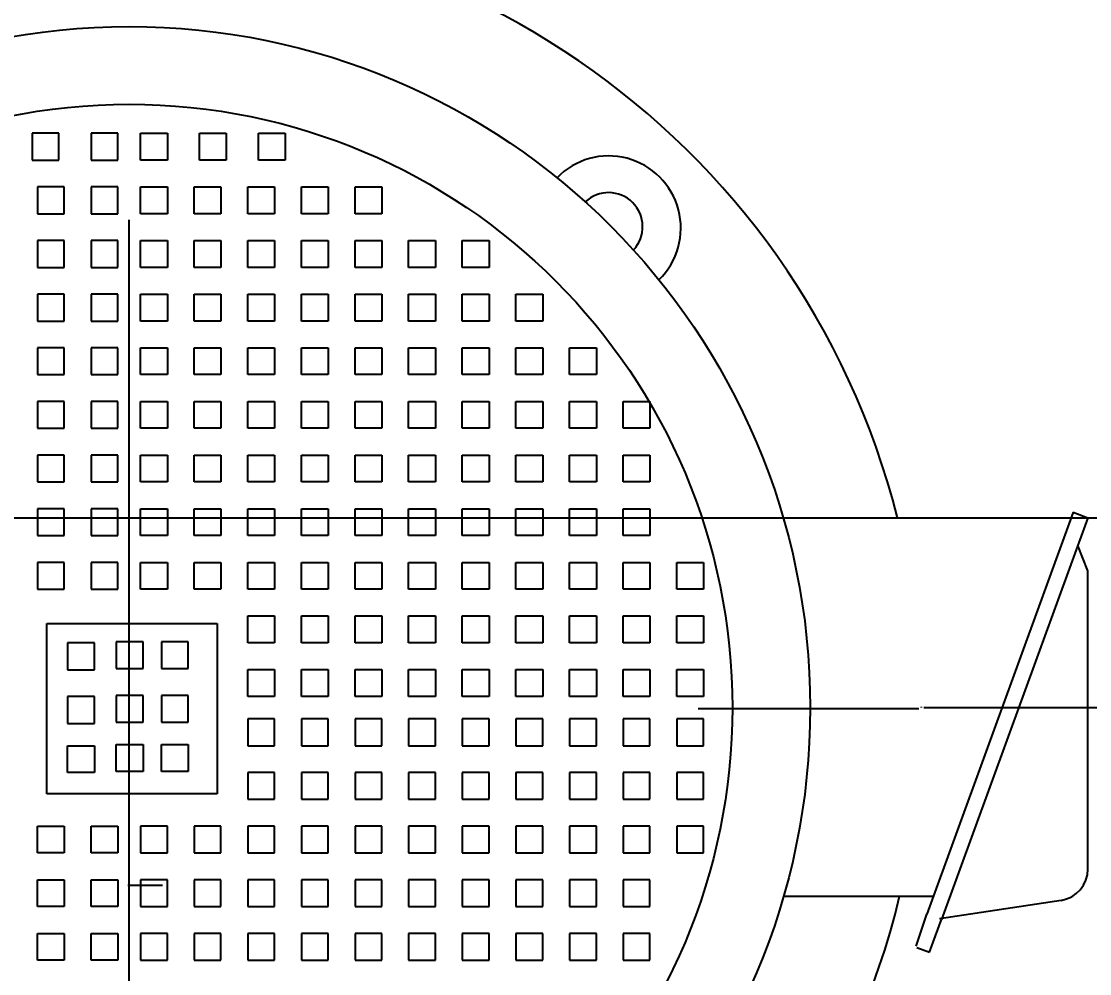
# Model space of a CAD drawing. Header units: millimetres. Extents: x 0 to 29400, y 0 to 20790.
# Drawn here: x 12153.1 to 12322.4, y 11435.2 to 11586.2 of the extents above; entities that cross this region are included whole.
import ezdxf

# ---------------------------------------------------------------- set-up
doc = ezdxf.new("R2010")
doc.units = ezdxf.units.MM
doc.header["$LTSCALE"] = 700
doc.linetypes.add('G', pattern=[2, 1.25, -0.25, 0.25, -0.25])
for name, color, linetype in [('01', 7, 'Continuous'), ('05', 142, 'G'), ('08', 1, 'Continuous')]:
    doc.layers.add(name, color=color, linetype=linetype)
doc.styles.get("Standard").update_dxf_attribs({"font": 'FZYTK.TTF', "width": 0.707})
doc.dimstyles.new('INTE', dxfattribs={"dimscale": 70, "dimtxt": 3.5, "dimasz": 3, "dimexe": 3, "dimexo": 0, "dimgap": 1, "dimtad": 1, "dimdec": 0, "dimdsep": 46, "dimtxsty": 'Standard', "dimcen": 0, "dimclrd": 1, "dimclre": 1, "dimclrt": 3, "dimaunit": 1, "dimadec": 0, "dimazin": 0, "dimtfac": 1, "dimtdec": 0, "dimtmove": 0, "dimatfit": 0, "dimfxl": 1, "dimarcsym": 0})

# ---------------------------------------------------------------- blocks, each defined once
blk = doc.blocks.new('*D853')
at = {"layer": '08', "color": 1, "lineweight": -2}
blk.add_line((15472.63, 12181.97), (6347.03, 8963.77), dxfattribs=at)
at = {"layer": '08', "color": 1}
blk.add_solid([(6335.39, 8996.77), (6358.67, 8930.76), (6148.98, 8893.92)], dxfattribs=at)
at = {"layer": 'DEFPOINTS', "color": 0}
for p in [(15472.63, 12181.97), (6148.98, 8893.92)]:
    blk.add_point(p, dxfattribs=at)
at = {"layer": '08', "color": 3, "insert": (7247.32, 9485.38), "char_height": 245, "attachment_point": 5, "rotation": 19.4255}
blk.add_mtext('R9886', dxfattribs=at)

msp = doc.modelspace()

# ---------------------------------------------------------------- linework, layer by layer
at = {"layer": '01'}
for p, q in [((12154.79, 11568.43), (12154.79, 11564.18)), ((12159.04, 11568.43), (12154.79, 11568.43)), ((12159.04, 11564.18), (12159.04, 11568.43)), ((12168.39, 11568.43), (12164.14, 11568.43)), ((12164.14, 11568.43), (12164.14, 11564.18)), ((12168.39, 11564.18), (12168.39, 11568.43)), ((12171.98, 11564.18), (12171.98, 11568.43)), ((12171.98, 11568.43), (12176.23, 11568.43)), ((12176.23, 11568.43), (12176.23, 11564.18)), ((12181.33, 11564.18), (12181.33, 11568.43)), ((12181.33, 11568.43), (12185.58, 11568.43)), ((12185.58, 11568.43), (12185.58, 11564.18)), ((12190.68, 11564.18), (12190.68, 11568.43)), ((12190.68, 11568.43), (12194.93, 11568.43)), ((12194.93, 11568.43), (12194.93, 11564.18)), ((12154.79, 11564.18), (12159.04, 11564.18)), ((12164.14, 11564.18), (12168.39, 11564.18)), ((12176.23, 11564.18), (12171.98, 11564.18)), ((12185.58, 11564.18), (12181.33, 11564.18)), ((12194.93, 11564.18), (12190.68, 11564.18)), ((12159.89, 11559.93), (12155.64, 11559.93)), ((12159.89, 11559.93), (12155.64, 11559.93)), ((12155.64, 11559.93), (12155.64, 11555.68)), ((12155.64, 11559.93), (12155.64, 11555.68)), ((12155.64, 11559.93), (12155.64, 11555.68)), ((12159.89, 11559.93), (12155.64, 11559.93)), ((12159.89, 11555.68), (12159.89, 11559.93)), ((12159.89, 11555.68), (12159.89, 11559.93)), ((12159.89, 11555.68), (12159.89, 11559.93)), ((12164.14, 11559.93), (12164.14, 11555.68)), ((12168.39, 11559.93), (12164.14, 11559.93)), ((12168.39, 11555.68), (12168.39, 11559.93)), ((12171.98, 11555.68), (12171.98, 11559.93)), ((12171.98, 11559.93), (12176.23, 11559.93)), ((12176.23, 11559.93), (12176.23, 11555.68)), ((12180.48, 11555.68), (12180.48, 11559.93)), ((12180.48, 11555.68), (12180.48, 11559.93)), ((12180.48, 11555.68), (12180.48, 11559.93)), ((12180.48, 11559.93), (12184.73, 11559.93)), ((12180.48, 11559.93), (12184.73, 11559.93)), ((12180.48, 11559.93), (12184.73, 11559.93)), ((12184.73, 11559.93), (12184.73, 11555.68)), ((12184.73, 11559.93), (12184.73, 11555.68)), ((12184.73, 11559.93), (12184.73, 11555.68)), ((12188.98, 11555.68), (12188.98, 11559.93)), ((12188.98, 11555.68), (12188.98, 11559.93)), ((12188.98, 11559.93), (12193.23, 11559.93)), ((12188.98, 11559.93), (12193.23, 11559.93)), ((12193.23, 11559.93), (12193.23, 11555.68)), ((12193.23, 11559.93), (12193.23, 11555.68)), ((12197.48, 11559.93), (12201.73, 11559.93)), ((12197.48, 11555.68), (12197.48, 11559.93)), ((12201.73, 11559.93), (12201.73, 11555.68)), ((12205.98, 11555.68), (12205.98, 11559.93)), ((12205.98, 11559.93), (12210.23, 11559.93)), ((12210.23, 11559.93), (12210.23, 11555.68)), ((12155.64, 11555.68), (12159.89, 11555.68)), ((12155.64, 11555.68), (12159.89, 11555.68)), ((12155.64, 11555.68), (12159.89, 11555.68)), ((12164.14, 11555.68), (12168.39, 11555.68)), ((12176.23, 11555.68), (12171.98, 11555.68)), ((12184.73, 11555.68), (12180.48, 11555.68)), ((12184.73, 11555.68), (12180.48, 11555.68)), ((12184.73, 11555.68), (12180.48, 11555.68)), ((12193.23, 11555.68), (12188.98, 11555.68)), ((12193.23, 11555.68), (12188.98, 11555.68)), ((12201.73, 11555.68), (12197.48, 11555.68)), ((12210.23, 11555.68), (12205.98, 11555.68)), ((12155.64, 11551.43), (12155.64, 11547.18)), ((12155.64, 11551.43), (12155.64, 11547.18)), ((12155.64, 11551.43), (12155.64, 11547.18)), ((12159.89, 11551.43), (12155.64, 11551.43)), ((12159.89, 11551.43), (12155.64, 11551.43)), ((12159.89, 11551.43), (12155.64, 11551.43)), ((12159.89, 11547.18), (12159.89, 11551.43)), ((12159.89, 11547.18), (12159.89, 11551.43)), ((12159.89, 11547.18), (12159.89, 11551.43)), ((12168.39, 11551.43), (12164.14, 11551.43)), ((12164.14, 11551.43), (12164.14, 11547.18)), ((12168.39, 11547.18), (12168.39, 11551.43)), ((12171.98, 11551.43), (12176.23, 11551.43)), ((12171.98, 11547.18), (12171.98, 11551.43)), ((12176.23, 11551.43), (12176.23, 11547.18)), ((12180.48, 11547.18), (12180.48, 11551.43)), ((12180.48, 11547.18), (12180.48, 11551.43)), ((12180.48, 11547.18), (12180.48, 11551.43)), ((12180.48, 11551.43), (12184.73, 11551.43)), ((12180.48, 11551.43), (12184.73, 11551.43)), ((12180.48, 11551.43), (12184.73, 11551.43)), ((12184.73, 11551.43), (12184.73, 11547.18)), ((12184.73, 11551.43), (12184.73, 11547.18)), ((12184.73, 11551.43), (12184.73, 11547.18)), ((12188.98, 11547.18), (12188.98, 11551.43)), ((12188.98, 11547.18), (12188.98, 11551.43)), ((12188.98, 11551.43), (12193.23, 11551.43)), ((12188.98, 11551.43), (12193.23, 11551.43)), ((12193.23, 11551.43), (12193.23, 11547.18)), ((12193.23, 11551.43), (12193.23, 11547.18)), ((12197.48, 11551.43), (12201.73, 11551.43)), ((12197.48, 11547.18), (12197.48, 11551.43)), ((12201.73, 11551.43), (12201.73, 11547.18)), ((12205.98, 11551.43), (12210.23, 11551.43)), ((12205.98, 11547.18), (12205.98, 11551.43)), ((12210.23, 11551.43), (12210.23, 11547.18)), ((12214.48, 11547.18), (12214.48, 11551.43)), ((12214.48, 11551.43), (12218.73, 11551.43)), ((12218.73, 11551.43), (12218.73, 11547.18)), ((12222.98, 11551.43), (12227.23, 11551.43)), ((12222.98, 11547.18), (12222.98, 11551.43)), ((12227.23, 11551.43), (12227.23, 11547.18)), ((12155.64, 11547.18), (12159.89, 11547.18)), ((12155.64, 11547.18), (12159.89, 11547.18)), ((12155.64, 11547.18), (12159.89, 11547.18)), ((12164.14, 11547.18), (12168.39, 11547.18)), ((12176.23, 11547.18), (12171.98, 11547.18)), ((12184.73, 11547.18), (12180.48, 11547.18)), ((12184.73, 11547.18), (12180.48, 11547.18)), ((12184.73, 11547.18), (12180.48, 11547.18)), ((12193.23, 11547.18), (12188.98, 11547.18)), ((12193.23, 11547.18), (12188.98, 11547.18)), ((12201.73, 11547.18), (12197.48, 11547.18)), ((12210.23, 11547.18), (12205.98, 11547.18)), ((12218.73, 11547.18), (12214.48, 11547.18)), ((12227.23, 11547.18), (12222.98, 11547.18)), ((12155.64, 11542.93), (12155.64, 11538.68)), ((12155.64, 11542.93), (12155.64, 11538.68)), ((12155.64, 11542.93), (12155.64, 11538.68)), ((12159.89, 11542.93), (12155.64, 11542.93)), ((12159.89, 11542.93), (12155.64, 11542.93)), ((12159.89, 11542.93), (12155.64, 11542.93)), ((12159.89, 11538.68), (12159.89, 11542.93)), ((12159.89, 11538.68), (12159.89, 11542.93)), ((12159.89, 11538.68), (12159.89, 11542.93)), ((12164.14, 11542.93), (12164.14, 11538.68)), ((12168.39, 11542.93), (12164.14, 11542.93)), ((12168.39, 11538.68), (12168.39, 11542.93)), ((12171.98, 11542.93), (12176.23, 11542.93)), ((12171.98, 11538.68), (12171.98, 11542.93)), ((12176.23, 11542.93), (12176.23, 11538.68)), ((12180.48, 11542.93), (12184.73, 11542.93)), ((12180.48, 11542.93), (12184.73, 11542.93)), ((12180.48, 11542.93), (12184.73, 11542.93)), ((12180.48, 11538.68), (12180.48, 11542.93)), ((12180.48, 11538.68), (12180.48, 11542.93)), ((12180.48, 11538.68), (12180.48, 11542.93)), ((12184.73, 11542.93), (12184.73, 11538.68)), ((12184.73, 11542.93), (12184.73, 11538.68)), ((12184.73, 11542.93), (12184.73, 11538.68)), ((12188.98, 11542.93), (12193.23, 11542.93)), ((12188.98, 11542.93), (12193.23, 11542.93)), ((12188.98, 11538.68), (12188.98, 11542.93)), ((12188.98, 11538.68), (12188.98, 11542.93)), ((12193.23, 11542.93), (12193.23, 11538.68)), ((12193.23, 11542.93), (12193.23, 11538.68)), ((12197.48, 11542.93), (12201.73, 11542.93)), ((12197.48, 11538.68), (12197.48, 11542.93)), ((12201.73, 11542.93), (12201.73, 11538.68)), ((12205.98, 11542.93), (12210.23, 11542.93)), ((12205.98, 11538.68), (12205.98, 11542.93)), ((12210.23, 11542.93), (12210.23, 11538.68)), ((12214.48, 11542.93), (12218.73, 11542.93)), ((12214.48, 11538.68), (12214.48, 11542.93)), ((12218.73, 11542.93), (12218.73, 11538.68)), ((12222.98, 11542.93), (12227.23, 11542.93)), ((12222.98, 11538.68), (12222.98, 11542.93)), ((12227.23, 11542.93), (12227.23, 11538.68)), ((12231.48, 11542.93), (12235.73, 11542.93)), ((12231.48, 11538.68), (12231.48, 11542.93)), ((12235.73, 11542.93), (12235.73, 11538.68)), ((12155.64, 11538.68), (12159.89, 11538.68)), ((12155.64, 11538.68), (12159.89, 11538.68)), ((12155.64, 11538.68), (12159.89, 11538.68)), ((12164.14, 11538.68), (12168.39, 11538.68)), ((12176.23, 11538.68), (12171.98, 11538.68)), ((12184.73, 11538.68), (12180.48, 11538.68)), ((12184.73, 11538.68), (12180.48, 11538.68)), ((12184.73, 11538.68), (12180.48, 11538.68)), ((12193.23, 11538.68), (12188.98, 11538.68)), ((12193.23, 11538.68), (12188.98, 11538.68)), ((12201.73, 11538.68), (12197.48, 11538.68)), ((12210.23, 11538.68), (12205.98, 11538.68)), ((12218.73, 11538.68), (12214.48, 11538.68)), ((12227.23, 11538.68), (12222.98, 11538.68)), ((12235.73, 11538.68), (12231.48, 11538.68)), ((12155.64, 11534.43), (12155.64, 11530.18)), ((12155.64, 11534.43), (12155.64, 11530.18)), ((12155.64, 11534.43), (12155.64, 11530.18)), ((12159.89, 11534.43), (12155.64, 11534.43)), ((12159.89, 11534.43), (12155.64, 11534.43)), ((12159.89, 11534.43), (12155.64, 11534.43)), ((12159.89, 11530.18), (12159.89, 11534.43)), ((12159.89, 11530.18), (12159.89, 11534.43)), ((12159.89, 11530.18), (12159.89, 11534.43)), ((12164.14, 11534.43), (12164.14, 11530.18)), ((12168.39, 11534.43), (12164.14, 11534.43)), ((12168.39, 11530.18), (12168.39, 11534.43)), ((12171.98, 11530.18), (12171.98, 11534.43)), ((12171.98, 11534.43), (12176.23, 11534.43)), ((12176.23, 11534.43), (12176.23, 11530.18)), ((12180.48, 11530.18), (12180.48, 11534.43)), ((12180.48, 11530.18), (12180.48, 11534.43)), ((12180.48, 11530.18), (12180.48, 11534.43)), ((12180.48, 11534.43), (12184.73, 11534.43)), ((12180.48, 11534.43), (12184.73, 11534.43)), ((12180.48, 11534.43), (12184.73, 11534.43)), ((12184.73, 11534.43), (12184.73, 11530.18)), ((12184.73, 11534.43), (12184.73, 11530.18)), ((12184.73, 11534.43), (12184.73, 11530.18)), ((12188.98, 11530.18), (12188.98, 11534.43)), ((12188.98, 11530.18), (12188.98, 11534.43)), ((12188.98, 11534.43), (12193.23, 11534.43)), ((12188.98, 11534.43), (12193.23, 11534.43)), ((12193.23, 11534.43), (12193.23, 11530.18)), ((12193.23, 11534.43), (12193.23, 11530.18)), ((12197.48, 11530.18), (12197.48, 11534.43)), ((12197.48, 11534.43), (12201.73, 11534.43)), ((12201.73, 11534.43), (12201.73, 11530.18)), ((12205.98, 11530.18), (12205.98, 11534.43)), ((12205.98, 11534.43), (12210.23, 11534.43)), ((12210.23, 11534.43), (12210.23, 11530.18)), ((12214.48, 11530.18), (12214.48, 11534.43)), ((12214.48, 11534.43), (12218.73, 11534.43)), ((12218.73, 11534.43), (12218.73, 11530.18)), ((12222.98, 11530.18), (12222.98, 11534.43)), ((12222.98, 11534.43), (12227.23, 11534.43)), ((12227.23, 11534.43), (12227.23, 11530.18)), ((12231.48, 11530.18), (12231.48, 11534.43)), ((12231.48, 11534.43), (12235.73, 11534.43)), ((12235.73, 11534.43), (12235.73, 11530.18)), ((12239.98, 11530.18), (12239.98, 11534.43)), ((12239.98, 11534.43), (12244.23, 11534.43)), ((12244.23, 11534.43), (12244.23, 11530.18)), ((12155.64, 11530.18), (12159.89, 11530.18)), ((12155.64, 11530.18), (12159.89, 11530.18)), ((12155.64, 11530.18), (12159.89, 11530.18)), ((12164.14, 11530.18), (12168.39, 11530.18)), ((12176.23, 11530.18), (12171.98, 11530.18)), ((12184.73, 11530.18), (12180.48, 11530.18)), ((12184.73, 11530.18), (12180.48, 11530.18)), ((12184.73, 11530.18), (12180.48, 11530.18)), ((12193.23, 11530.18), (12188.98, 11530.18)), ((12193.23, 11530.18), (12188.98, 11530.18)), ((12201.73, 11530.18), (12197.48, 11530.18)), ((12210.23, 11530.18), (12205.98, 11530.18)), ((12218.73, 11530.18), (12214.48, 11530.18)), ((12227.23, 11530.18), (12222.98, 11530.18)), ((12235.73, 11530.18), (12231.48, 11530.18)), ((12244.23, 11530.18), (12239.98, 11530.18)), ((12155.64, 11525.93), (12155.64, 11521.68)), ((12155.64, 11525.93), (12155.64, 11521.68)), ((12155.64, 11525.93), (12155.64, 11521.68)), ((12159.89, 11525.93), (12155.64, 11525.93)), ((12159.89, 11525.93), (12155.64, 11525.93)), ((12159.89, 11525.93), (12155.64, 11525.93)), ((12159.89, 11521.68), (12159.89, 11525.93)), ((12159.89, 11521.68), (12159.89, 11525.93)), ((12159.89, 11521.68), (12159.89, 11525.93)), ((12164.14, 11525.93), (12164.14, 11521.68)), ((12168.39, 11525.93), (12164.14, 11525.93)), ((12168.39, 11521.68), (12168.39, 11525.93)), ((12171.98, 11521.68), (12171.98, 11525.93)), ((12171.98, 11525.93), (12176.23, 11525.93)), ((12176.23, 11525.93), (12176.23, 11521.68)), ((12180.48, 11521.68), (12180.48, 11525.93)), ((12180.48, 11521.68), (12180.48, 11525.93)), ((12180.48, 11521.68), (12180.48, 11525.93)), ((12180.48, 11525.93), (12184.73, 11525.93)), ((12180.48, 11525.93), (12184.73, 11525.93)), ((12180.48, 11525.93), (12184.73, 11525.93)), ((12184.73, 11525.93), (12184.73, 11521.68)), ((12184.73, 11525.93), (12184.73, 11521.68)), ((12184.73, 11525.93), (12184.73, 11521.68)), ((12188.98, 11521.68), (12188.98, 11525.93)), ((12188.98, 11521.68), (12188.98, 11525.93)), ((12188.98, 11525.93), (12193.23, 11525.93)), ((12188.98, 11525.93), (12193.23, 11525.93)), ((12193.23, 11525.93), (12193.23, 11521.68)), ((12193.23, 11525.93), (12193.23, 11521.68)), ((12197.48, 11521.68), (12197.48, 11525.93)), ((12197.48, 11525.93), (12201.73, 11525.93)), ((12201.73, 11525.93), (12201.73, 11521.68)), ((12205.98, 11521.68), (12205.98, 11525.93)), ((12205.98, 11525.93), (12210.23, 11525.93)), ((12210.23, 11525.93), (12210.23, 11521.68)), ((12214.48, 11521.68), (12214.48, 11525.93)), ((12214.48, 11525.93), (12218.73, 11525.93)), ((12218.73, 11525.93), (12218.73, 11521.68)), ((12222.98, 11521.68), (12222.98, 11525.93)), ((12222.98, 11525.93), (12227.23, 11525.93)), ((12227.23, 11525.93), (12227.23, 11521.68)), ((12231.48, 11521.68), (12231.48, 11525.93)), ((12231.48, 11525.93), (12235.73, 11525.93)), ((12235.73, 11525.93), (12235.73, 11521.68)), ((12239.98, 11521.68), (12239.98, 11525.93)), ((12239.98, 11525.93), (12244.23, 11525.93)), ((12244.23, 11525.93), (12244.23, 11521.68)), ((12248.48, 11521.68), (12248.48, 11525.93)), ((12248.48, 11525.93), (12252.73, 11525.93)), ((12252.73, 11525.93), (12252.73, 11521.68)), ((12155.64, 11521.68), (12159.89, 11521.68)), ((12155.64, 11521.68), (12159.89, 11521.68)), ((12155.64, 11521.68), (12159.89, 11521.68)), ((12164.14, 11521.68), (12168.39, 11521.68)), ((12176.23, 11521.68), (12171.98, 11521.68)), ((12184.73, 11521.68), (12180.48, 11521.68)), ((12184.73, 11521.68), (12180.48, 11521.68)), ((12184.73, 11521.68), (12180.48, 11521.68)), ((12193.23, 11521.68), (12188.98, 11521.68)), ((12193.23, 11521.68), (12188.98, 11521.68)), ((12201.73, 11521.68), (12197.48, 11521.68)), ((12210.23, 11521.68), (12205.98, 11521.68)), ((12218.73, 11521.68), (12214.48, 11521.68)), ((12227.23, 11521.68), (12222.98, 11521.68)), ((12235.73, 11521.68), (12231.48, 11521.68)), ((12244.23, 11521.68), (12239.98, 11521.68)), ((12252.73, 11521.68), (12248.48, 11521.68)), ((12159.89, 11517.43), (12155.64, 11517.43)), ((12159.89, 11517.43), (12155.64, 11517.43)), ((12159.89, 11517.43), (12155.64, 11517.43)), ((12155.64, 11517.43), (12155.64, 11513.18)), ((12155.64, 11517.43), (12155.64, 11513.18)), ((12155.64, 11517.43), (12155.64, 11513.18)), ((12159.89, 11513.18), (12159.89, 11517.43)), ((12159.89, 11513.18), (12159.89, 11517.43)), ((12159.89, 11513.18), (12159.89, 11517.43)), ((12164.14, 11517.43), (12164.14, 11513.18)), ((12168.39, 11517.43), (12164.14, 11517.43)), ((12168.39, 11513.18), (12168.39, 11517.43)), ((12171.98, 11517.43), (12176.23, 11517.43)), ((12171.98, 11513.18), (12171.98, 11517.43)), ((12176.23, 11517.43), (12176.23, 11513.18)), ((12180.48, 11513.18), (12180.48, 11517.43)), ((12180.48, 11513.18), (12180.48, 11517.43)), ((12180.48, 11513.18), (12180.48, 11517.43)), ((12180.48, 11517.43), (12184.73, 11517.43)), ((12180.48, 11517.43), (12184.73, 11517.43)), ((12180.48, 11517.43), (12184.73, 11517.43)), ((12184.73, 11517.43), (12184.73, 11513.18)), ((12184.73, 11517.43), (12184.73, 11513.18)), ((12184.73, 11517.43), (12184.73, 11513.18)), ((12188.98, 11513.18), (12188.98, 11517.43)), ((12188.98, 11513.18), (12188.98, 11517.43)), ((12188.98, 11517.43), (12193.23, 11517.43)), ((12188.98, 11517.43), (12193.23, 11517.43)), ((12193.23, 11517.43), (12193.23, 11513.18)), ((12193.23, 11517.43), (12193.23, 11513.18)), ((12197.48, 11517.43), (12201.73, 11517.43)), ((12197.48, 11513.18), (12197.48, 11517.43)), ((12201.73, 11517.43), (12201.73, 11513.18)), ((12205.98, 11517.43), (12210.23, 11517.43)), ((12205.98, 11513.18), (12205.98, 11517.43)), ((12210.23, 11517.43), (12210.23, 11513.18)), ((12214.48, 11513.18), (12214.48, 11517.43)), ((12214.48, 11517.43), (12218.73, 11517.43)), ((12218.73, 11517.43), (12218.73, 11513.18)), ((12222.98, 11517.43), (12227.23, 11517.43)), ((12222.98, 11513.18), (12222.98, 11517.43)), ((12227.23, 11517.43), (12227.23, 11513.18)), ((12231.48, 11513.18), (12231.48, 11517.43)), ((12231.48, 11517.43), (12235.73, 11517.43)), ((12235.73, 11517.43), (12235.73, 11513.18)), ((12239.98, 11517.43), (12244.23, 11517.43)), ((12239.98, 11513.18), (12239.98, 11517.43)), ((12244.23, 11517.43), (12244.23, 11513.18)), ((12248.48, 11513.18), (12248.48, 11517.43)), ((12248.48, 11517.43), (12252.73, 11517.43)), ((12252.73, 11517.43), (12252.73, 11513.18)), ((12155.64, 11513.18), (12159.89, 11513.18)), ((12155.64, 11513.18), (12159.89, 11513.18)), ((12155.64, 11513.18), (12159.89, 11513.18)), ((12164.14, 11513.18), (12168.39, 11513.18)), ((12176.23, 11513.18), (12171.98, 11513.18)), ((12184.73, 11513.18), (12180.48, 11513.18)), ((12184.73, 11513.18), (12180.48, 11513.18)), ((12184.73, 11513.18), (12180.48, 11513.18)), ((12193.23, 11513.18), (12188.98, 11513.18)), ((12193.23, 11513.18), (12188.98, 11513.18)), ((12201.73, 11513.18), (12197.48, 11513.18)), ((12210.23, 11513.18), (12205.98, 11513.18)), ((12218.73, 11513.18), (12214.48, 11513.18)), ((12227.23, 11513.18), (12222.98, 11513.18)), ((12235.73, 11513.18), (12231.48, 11513.18)), ((12244.23, 11513.18), (12239.98, 11513.18)), ((12252.73, 11513.18), (12248.48, 11513.18)), ((12159.89, 11508.93), (12155.64, 11508.93)), ((12159.89, 11508.93), (12155.64, 11508.93)), ((12159.89, 11508.93), (12155.64, 11508.93)), ((12155.64, 11508.93), (12155.64, 11504.68)), ((12155.64, 11508.93), (12155.64, 11504.68)), ((12155.64, 11508.93), (12155.64, 11504.68)), ((12159.89, 11504.68), (12159.89, 11508.93)), ((12159.89, 11504.68), (12159.89, 11508.93)), ((12159.89, 11504.68), (12159.89, 11508.93)), ((12168.39, 11508.93), (12164.14, 11508.93)), ((12164.14, 11508.93), (12164.14, 11504.68)), ((12168.39, 11504.68), (12168.39, 11508.93)), ((12171.98, 11504.68), (12171.98, 11508.93)), ((12171.98, 11508.93), (12176.23, 11508.93)), ((12176.23, 11508.93), (12176.23, 11504.68)), ((12180.48, 11504.68), (12180.48, 11508.93)), ((12180.48, 11504.68), (12180.48, 11508.93)), ((12180.48, 11504.68), (12180.48, 11508.93)), ((12180.48, 11508.93), (12184.73, 11508.93)), ((12180.48, 11508.93), (12184.73, 11508.93)), ((12180.48, 11508.93), (12184.73, 11508.93)), ((12184.73, 11508.93), (12184.73, 11504.68)), ((12184.73, 11508.93), (12184.73, 11504.68)), ((12184.73, 11508.93), (12184.73, 11504.68)), ((12188.98, 11504.68), (12188.98, 11508.93)), ((12188.98, 11504.68), (12188.98, 11508.93)), ((12188.98, 11508.93), (12193.23, 11508.93)), ((12188.98, 11508.93), (12193.23, 11508.93)), ((12193.23, 11508.93), (12193.23, 11504.68)), ((12193.23, 11508.93), (12193.23, 11504.68)), ((12197.48, 11504.68), (12197.48, 11508.93)), ((12197.48, 11508.93), (12201.73, 11508.93)), ((12201.73, 11508.93), (12201.73, 11504.68)), ((12205.98, 11504.68), (12205.98, 11508.93)), ((12205.98, 11508.93), (12210.23, 11508.93)), ((12210.23, 11508.93), (12210.23, 11504.68)), ((12214.48, 11504.68), (12214.48, 11508.93)), ((12214.48, 11508.93), (12218.73, 11508.93)), ((12218.73, 11508.93), (12218.73, 11504.68)), ((12222.98, 11504.68), (12222.98, 11508.93)), ((12222.98, 11508.93), (12227.23, 11508.93)), ((12227.23, 11508.93), (12227.23, 11504.68)), ((12231.48, 11504.68), (12231.48, 11508.93)), ((12231.48, 11508.93), (12235.73, 11508.93)), ((12235.73, 11508.93), (12235.73, 11504.68)), ((12239.98, 11504.68), (12239.98, 11508.93)), ((12239.98, 11508.93), (12244.23, 11508.93)), ((12244.23, 11508.93), (12244.23, 11504.68)), ((12248.48, 11504.68), (12248.48, 11508.93)), ((12248.48, 11508.93), (12252.73, 11508.93)), ((12252.73, 11508.93), (12252.73, 11504.68)), ((12319.79, 11508.36), (12296.61, 11444.66)), ((12319.79, 11508.36), (12322.14, 11507.51)), ((12273.84, 11507.51), (12319.48, 11507.51)), ((12322.14, 11507.51), (12298.96, 11443.8)), ((12155.64, 11504.68), (12159.89, 11504.68)), ((12155.64, 11504.68), (12159.89, 11504.68)), ((12155.64, 11504.68), (12159.89, 11504.68)), ((12164.14, 11504.68), (12168.39, 11504.68)), ((12176.23, 11504.68), (12171.98, 11504.68)), ((12184.73, 11504.68), (12180.48, 11504.68)), ((12184.73, 11504.68), (12180.48, 11504.68)), ((12184.73, 11504.68), (12180.48, 11504.68)), ((12193.23, 11504.68), (12188.98, 11504.68)), ((12193.23, 11504.68), (12188.98, 11504.68)), ((12201.73, 11504.68), (12197.48, 11504.68)), ((12210.23, 11504.68), (12205.98, 11504.68)), ((12218.73, 11504.68), (12214.48, 11504.68)), ((12227.23, 11504.68), (12222.98, 11504.68)), ((12235.73, 11504.68), (12231.48, 11504.68)), ((12244.23, 11504.68), (12239.98, 11504.68)), ((12252.73, 11504.68), (12248.48, 11504.68)), ((12322.14, 11499.07), (12320.53, 11503.08)), ((12159.89, 11500.43), (12155.64, 11500.43)), ((12159.89, 11500.43), (12155.64, 11500.43)), ((12159.89, 11500.43), (12155.64, 11500.43)), ((12155.64, 11500.43), (12155.64, 11496.18)), ((12155.64, 11500.43), (12155.64, 11496.18)), ((12155.64, 11500.43), (12155.64, 11496.18)), ((12159.89, 11496.18), (12159.89, 11500.43)), ((12159.89, 11496.18), (12159.89, 11500.43)), ((12159.89, 11496.18), (12159.89, 11500.43)), ((12164.14, 11500.43), (12164.14, 11496.18)), ((12168.39, 11500.43), (12164.14, 11500.43)), ((12168.39, 11496.18), (12168.39, 11500.43)), ((12171.98, 11500.43), (12176.23, 11500.43)), ((12171.98, 11496.18), (12171.98, 11500.43)), ((12176.23, 11500.43), (12176.23, 11496.18)), ((12180.48, 11500.43), (12184.73, 11500.43)), ((12180.48, 11500.43), (12184.73, 11500.43)), ((12180.48, 11500.43), (12184.73, 11500.43)), ((12180.48, 11496.18), (12180.48, 11500.43)), ((12180.48, 11496.18), (12180.48, 11500.43)), ((12180.48, 11496.18), (12180.48, 11500.43)), ((12184.73, 11500.43), (12184.73, 11496.18)), ((12184.73, 11500.43), (12184.73, 11496.18)), ((12184.73, 11500.43), (12184.73, 11496.18)), ((12188.98, 11500.43), (12193.23, 11500.43)), ((12188.98, 11500.43), (12193.23, 11500.43)), ((12188.98, 11496.18), (12188.98, 11500.43)), ((12188.98, 11496.18), (12188.98, 11500.43)), ((12193.23, 11500.43), (12193.23, 11496.18)), ((12193.23, 11500.43), (12193.23, 11496.18)), ((12197.48, 11500.43), (12201.73, 11500.43)), ((12197.48, 11496.18), (12197.48, 11500.43)), ((12201.73, 11500.43), (12201.73, 11496.18)), ((12205.98, 11500.43), (12210.23, 11500.43)), ((12205.98, 11496.18), (12205.98, 11500.43)), ((12210.23, 11500.43), (12210.23, 11496.18)), ((12214.48, 11500.43), (12218.73, 11500.43)), ((12214.48, 11496.18), (12214.48, 11500.43)), ((12218.73, 11500.43), (12218.73, 11496.18)), ((12222.98, 11500.43), (12227.23, 11500.43)), ((12222.98, 11496.18), (12222.98, 11500.43)), ((12227.23, 11500.43), (12227.23, 11496.18)), ((12231.48, 11500.43), (12235.73, 11500.43)), ((12231.48, 11496.18), (12231.48, 11500.43)), ((12235.73, 11500.43), (12235.73, 11496.18)), ((12239.98, 11500.43), (12244.23, 11500.43)), ((12239.98, 11496.18), (12239.98, 11500.43)), ((12244.23, 11500.43), (12244.23, 11496.18)), ((12248.48, 11500.43), (12252.73, 11500.43)), ((12248.48, 11496.18), (12248.48, 11500.43)), ((12252.73, 11500.43), (12252.73, 11496.18)), ((12256.98, 11500.43), (12261.23, 11500.43)), ((12256.98, 11496.18), (12256.98, 11500.43)), ((12261.23, 11500.43), (12261.23, 11496.18)), ((12322.14, 11451.8), (12322.14, 11499.07)), ((12155.64, 11496.18), (12159.89, 11496.18)), ((12155.64, 11496.18), (12159.89, 11496.18)), ((12155.64, 11496.18), (12159.89, 11496.18)), ((12164.14, 11496.18), (12168.39, 11496.18)), ((12176.23, 11496.18), (12171.98, 11496.18)), ((12184.73, 11496.18), (12180.48, 11496.18)), ((12184.73, 11496.18), (12180.48, 11496.18)), ((12184.73, 11496.18), (12180.48, 11496.18)), ((12193.23, 11496.18), (12188.98, 11496.18)), ((12193.23, 11496.18), (12188.98, 11496.18)), ((12201.73, 11496.18), (12197.48, 11496.18)), ((12210.23, 11496.18), (12205.98, 11496.18)), ((12218.73, 11496.18), (12214.48, 11496.18)), ((12227.23, 11496.18), (12222.98, 11496.18)), ((12235.73, 11496.18), (12231.48, 11496.18)), ((12244.23, 11496.18), (12239.98, 11496.18)), ((12252.73, 11496.18), (12248.48, 11496.18)), ((12261.23, 11496.18), (12256.98, 11496.18)), ((12188.98, 11487.68), (12188.98, 11491.93)), ((12188.98, 11487.68), (12188.98, 11491.93)), ((12188.98, 11491.93), (12193.23, 11491.93)), ((12188.98, 11491.93), (12193.23, 11491.93)), ((12193.23, 11491.93), (12193.23, 11487.68)), ((12193.23, 11491.93), (12193.23, 11487.68)), ((12197.48, 11491.93), (12201.73, 11491.93)), ((12197.48, 11487.68), (12197.48, 11491.93)), ((12201.73, 11491.93), (12201.73, 11487.68)), ((12205.98, 11491.93), (12210.23, 11491.93)), ((12205.98, 11487.68), (12205.98, 11491.93)), ((12210.23, 11491.93), (12210.23, 11487.68)), ((12214.48, 11491.93), (12218.73, 11491.93)), ((12214.48, 11487.68), (12214.48, 11491.93)), ((12218.73, 11491.93), (12218.73, 11487.68)), ((12222.98, 11491.93), (12227.23, 11491.93)), ((12222.98, 11487.68), (12222.98, 11491.93)), ((12227.23, 11491.93), (12227.23, 11487.68)), ((12231.48, 11491.93), (12235.73, 11491.93)), ((12231.48, 11487.68), (12231.48, 11491.93)), ((12235.73, 11491.93), (12235.73, 11487.68)), ((12239.98, 11491.93), (12244.23, 11491.93)), ((12239.98, 11487.68), (12239.98, 11491.93)), ((12244.23, 11491.93), (12244.23, 11487.68)), ((12248.48, 11487.68), (12248.48, 11491.93)), ((12248.48, 11491.93), (12252.73, 11491.93)), ((12252.73, 11491.93), (12252.73, 11487.68)), ((12256.98, 11491.93), (12261.23, 11491.93)), ((12256.98, 11487.68), (12256.98, 11491.93)), ((12261.23, 11491.93), (12261.23, 11487.68)), ((12157.11, 11463.74), (12157.11, 11490.74)), ((12157.11, 11490.74), (12184.11, 11490.74)), ((12184.11, 11490.74), (12184.11, 11463.74)), ((12160.42, 11487.66), (12160.42, 11483.41)), ((12164.67, 11487.66), (12160.42, 11487.66)), ((12164.67, 11483.41), (12164.67, 11487.66)), ((12168.14, 11487.85), (12168.14, 11483.6)), ((12172.39, 11487.85), (12168.14, 11487.85)), ((12172.39, 11483.6), (12172.39, 11487.85)), ((12175.29, 11487.85), (12175.29, 11483.6)), ((12179.54, 11487.85), (12175.29, 11487.85)), ((12179.54, 11483.6), (12179.54, 11487.85)), ((12193.23, 11487.68), (12188.98, 11487.68)), ((12193.23, 11487.68), (12188.98, 11487.68)), ((12201.73, 11487.68), (12197.48, 11487.68)), ((12210.23, 11487.68), (12205.98, 11487.68)), ((12218.73, 11487.68), (12214.48, 11487.68)), ((12227.23, 11487.68), (12222.98, 11487.68)), ((12235.73, 11487.68), (12231.48, 11487.68)), ((12244.23, 11487.68), (12239.98, 11487.68)), ((12252.73, 11487.68), (12248.48, 11487.68)), ((12261.23, 11487.68), (12256.98, 11487.68)), ((12160.42, 11483.41), (12164.67, 11483.41)), ((12168.14, 11483.6), (12172.39, 11483.6)), ((12175.29, 11483.6), (12179.54, 11483.6)), ((12188.98, 11479.18), (12188.98, 11483.43)), ((12188.98, 11483.43), (12193.23, 11483.43)), ((12193.23, 11483.43), (12193.23, 11479.18)), ((12197.48, 11479.18), (12197.48, 11483.43)), ((12197.48, 11483.43), (12201.73, 11483.43)), ((12201.73, 11483.43), (12201.73, 11479.18)), ((12205.98, 11479.18), (12205.98, 11483.43)), ((12205.98, 11483.43), (12210.23, 11483.43)), ((12210.23, 11483.43), (12210.23, 11479.18)), ((12214.48, 11479.18), (12214.48, 11483.43)), ((12214.48, 11483.43), (12218.73, 11483.43)), ((12218.73, 11483.43), (12218.73, 11479.18)), ((12222.98, 11479.18), (12222.98, 11483.43)), ((12222.98, 11483.43), (12227.23, 11483.43)), ((12227.23, 11483.43), (12227.23, 11479.18)), ((12231.48, 11479.18), (12231.48, 11483.43)), ((12231.48, 11483.43), (12235.73, 11483.43)), ((12235.73, 11483.43), (12235.73, 11479.18)), ((12239.98, 11479.18), (12239.98, 11483.43)), ((12239.98, 11483.43), (12244.23, 11483.43)), ((12244.23, 11483.43), (12244.23, 11479.18)), ((12248.48, 11479.18), (12248.48, 11483.43)), ((12248.48, 11483.43), (12252.73, 11483.43)), ((12252.73, 11483.43), (12252.73, 11479.18)), ((12256.98, 11483.43), (12261.23, 11483.43)), ((12256.98, 11479.18), (12256.98, 11483.43)), ((12261.23, 11483.43), (12261.23, 11479.18)), ((12164.67, 11479.16), (12160.42, 11479.16)), ((12160.42, 11479.16), (12160.42, 11474.91)), ((12164.67, 11474.91), (12164.67, 11479.16)), ((12172.39, 11479.35), (12168.14, 11479.35)), ((12168.14, 11479.35), (12168.14, 11475.1)), ((12172.39, 11475.1), (12172.39, 11479.35)), ((12179.54, 11479.35), (12175.29, 11479.35)), ((12175.29, 11479.35), (12175.29, 11475.1)), ((12179.54, 11475.1), (12179.54, 11479.35)), ((12193.23, 11479.18), (12188.98, 11479.18)), ((12201.73, 11479.18), (12197.48, 11479.18)), ((12210.23, 11479.18), (12205.98, 11479.18)), ((12218.73, 11479.18), (12214.48, 11479.18)), ((12227.23, 11479.18), (12222.98, 11479.18)), ((12235.73, 11479.18), (12231.48, 11479.18)), ((12244.23, 11479.18), (12239.98, 11479.18)), ((12252.73, 11479.18), (12248.48, 11479.18)), ((12261.23, 11479.18), (12256.98, 11479.18)), ((12188.98, 11475.62), (12188.98, 11471.37)), ((12193.23, 11475.62), (12188.98, 11475.62)), ((12193.23, 11471.37), (12193.23, 11475.62)), ((12201.73, 11475.62), (12197.48, 11475.62)), ((12197.48, 11475.62), (12197.48, 11471.37)), ((12201.73, 11471.37), (12201.73, 11475.62)), ((12205.98, 11475.62), (12205.98, 11471.37)), ((12210.23, 11475.62), (12205.98, 11475.62)), ((12210.23, 11471.37), (12210.23, 11475.62)), ((12214.48, 11475.62), (12214.48, 11471.37)), ((12218.73, 11475.62), (12214.48, 11475.62)), ((12218.73, 11471.37), (12218.73, 11475.62)), ((12227.23, 11475.62), (12222.98, 11475.62)), ((12222.98, 11475.62), (12222.98, 11471.37)), ((12227.23, 11471.37), (12227.23, 11475.62)), ((12231.48, 11475.62), (12231.48, 11471.37)), ((12235.73, 11475.62), (12231.48, 11475.62)), ((12235.73, 11471.37), (12235.73, 11475.62)), ((12244.23, 11475.62), (12239.98, 11475.62)), ((12239.98, 11475.62), (12239.98, 11471.37)), ((12244.23, 11471.37), (12244.23, 11475.62)), ((12248.48, 11475.62), (12248.48, 11471.37)), ((12252.73, 11475.62), (12248.48, 11475.62)), ((12252.73, 11471.37), (12252.73, 11475.62)), ((12261.23, 11475.62), (12256.98, 11475.62)), ((12256.98, 11475.62), (12256.98, 11471.37)), ((12261.23, 11471.37), (12261.23, 11475.62)), ((12160.42, 11474.91), (12164.67, 11474.91)), ((12168.14, 11475.1), (12172.39, 11475.1)), ((12175.29, 11475.1), (12179.54, 11475.1)), ((12160.42, 11467.1), (12160.42, 11471.35)), ((12160.42, 11471.35), (12164.67, 11471.35)), ((12164.67, 11471.35), (12164.67, 11467.1)), ((12168.14, 11467.29), (12168.14, 11471.54)), ((12168.14, 11471.54), (12172.39, 11471.54)), ((12172.39, 11471.54), (12172.39, 11467.29)), ((12175.29, 11467.29), (12175.29, 11471.54)), ((12175.29, 11471.54), (12179.54, 11471.54)), ((12179.54, 11471.54), (12179.54, 11467.29)), ((12188.98, 11471.37), (12193.23, 11471.37)), ((12197.48, 11471.37), (12201.73, 11471.37)), ((12205.98, 11471.37), (12210.23, 11471.37)), ((12214.48, 11471.37), (12218.73, 11471.37)), ((12222.98, 11471.37), (12227.23, 11471.37)), ((12231.48, 11471.37), (12235.73, 11471.37)), ((12239.98, 11471.37), (12244.23, 11471.37)), ((12248.48, 11471.37), (12252.73, 11471.37)), ((12256.98, 11471.37), (12261.23, 11471.37)), ((12172.39, 11467.29), (12168.14, 11467.29)), ((12179.54, 11467.29), (12175.29, 11467.29)), ((12164.67, 11467.1), (12160.42, 11467.1)), ((12188.98, 11467.12), (12188.98, 11462.87)), ((12188.98, 11467.12), (12188.98, 11462.87)), ((12193.23, 11467.12), (12188.98, 11467.12)), ((12193.23, 11467.12), (12188.98, 11467.12)), ((12193.23, 11462.87), (12193.23, 11467.12)), ((12193.23, 11462.87), (12193.23, 11467.12)), ((12201.73, 11467.12), (12197.48, 11467.12)), ((12197.48, 11467.12), (12197.48, 11462.87)), ((12201.73, 11462.87), (12201.73, 11467.12)), ((12205.98, 11467.12), (12205.98, 11462.87)), ((12210.23, 11467.12), (12205.98, 11467.12)), ((12210.23, 11462.87), (12210.23, 11467.12)), ((12214.48, 11467.12), (12214.48, 11462.87)), ((12218.73, 11467.12), (12214.48, 11467.12)), ((12218.73, 11462.87), (12218.73, 11467.12)), ((12227.23, 11467.12), (12222.98, 11467.12)), ((12222.98, 11467.12), (12222.98, 11462.87)), ((12227.23, 11462.87), (12227.23, 11467.12)), ((12235.73, 11467.12), (12231.48, 11467.12)), ((12231.48, 11467.12), (12231.48, 11462.87)), ((12235.73, 11462.87), (12235.73, 11467.12)), ((12244.23, 11467.12), (12239.98, 11467.12)), ((12239.98, 11467.12), (12239.98, 11462.87)), ((12244.23, 11462.87), (12244.23, 11467.12)), ((12248.48, 11467.12), (12248.48, 11462.87)), ((12252.73, 11467.12), (12248.48, 11467.12)), ((12252.73, 11462.87), (12252.73, 11467.12)), ((12261.23, 11467.12), (12256.98, 11467.12)), ((12256.98, 11467.12), (12256.98, 11462.87)), ((12261.23, 11462.87), (12261.23, 11467.12)), ((12184.11, 11463.74), (12157.11, 11463.74)), ((12188.98, 11462.87), (12193.23, 11462.87)), ((12188.98, 11462.87), (12193.23, 11462.87)), ((12197.48, 11462.87), (12201.73, 11462.87)), ((12205.98, 11462.87), (12210.23, 11462.87)), ((12214.48, 11462.87), (12218.73, 11462.87)), ((12222.98, 11462.87), (12227.23, 11462.87)), ((12231.48, 11462.87), (12235.73, 11462.87)), ((12239.98, 11462.87), (12244.23, 11462.87)), ((12248.48, 11462.87), (12252.73, 11462.87)), ((12256.98, 11462.87), (12261.23, 11462.87)), ((12155.64, 11458.62), (12159.89, 11458.62)), ((12155.64, 11458.62), (12159.89, 11458.62)), ((12155.64, 11458.62), (12159.89, 11458.62)), ((12155.64, 11454.37), (12155.64, 11458.62)), ((12155.64, 11454.37), (12155.64, 11458.62)), ((12155.64, 11454.37), (12155.64, 11458.62)), ((12159.89, 11458.62), (12159.89, 11454.37)), ((12159.89, 11458.62), (12159.89, 11454.37)), ((12159.89, 11458.62), (12159.89, 11454.37)), ((12164.14, 11454.37), (12164.14, 11458.62)), ((12164.14, 11458.62), (12168.39, 11458.62)), ((12168.39, 11458.62), (12168.39, 11454.37)), ((12176.23, 11458.62), (12171.98, 11458.62)), ((12171.98, 11458.62), (12171.98, 11454.37)), ((12176.23, 11454.37), (12176.23, 11458.62)), ((12184.73, 11458.62), (12180.48, 11458.62)), ((12184.73, 11458.62), (12180.48, 11458.62)), ((12184.73, 11458.62), (12180.48, 11458.62)), ((12180.48, 11458.62), (12180.48, 11454.37)), ((12180.48, 11458.62), (12180.48, 11454.37)), ((12180.48, 11458.62), (12180.48, 11454.37)), ((12184.73, 11454.37), (12184.73, 11458.62)), ((12184.73, 11454.37), (12184.73, 11458.62)), ((12184.73, 11454.37), (12184.73, 11458.62)), ((12193.23, 11458.62), (12188.98, 11458.62)), ((12193.23, 11458.62), (12188.98, 11458.62)), ((12188.98, 11458.62), (12188.98, 11454.37)), ((12188.98, 11458.62), (12188.98, 11454.37)), ((12193.23, 11454.37), (12193.23, 11458.62)), ((12193.23, 11454.37), (12193.23, 11458.62)), ((12201.73, 11458.62), (12197.48, 11458.62)), ((12197.48, 11458.62), (12197.48, 11454.37)), ((12201.73, 11454.37), (12201.73, 11458.62)), ((12210.23, 11458.62), (12205.98, 11458.62)), ((12205.98, 11458.62), (12205.98, 11454.37)), ((12210.23, 11454.37), (12210.23, 11458.62)), ((12218.73, 11458.62), (12214.48, 11458.62)), ((12214.48, 11458.62), (12214.48, 11454.37)), ((12218.73, 11454.37), (12218.73, 11458.62)), ((12227.23, 11458.62), (12222.98, 11458.62)), ((12222.98, 11458.62), (12222.98, 11454.37)), ((12227.23, 11454.37), (12227.23, 11458.62)), ((12235.73, 11458.62), (12231.48, 11458.62)), ((12231.48, 11458.62), (12231.48, 11454.37)), ((12235.73, 11454.37), (12235.73, 11458.62)), ((12244.23, 11458.62), (12239.98, 11458.62)), ((12239.98, 11458.62), (12239.98, 11454.37)), ((12244.23, 11454.37), (12244.23, 11458.62)), ((12252.73, 11458.62), (12248.48, 11458.62)), ((12248.48, 11458.62), (12248.48, 11454.37)), ((12252.73, 11454.37), (12252.73, 11458.62)), ((12261.23, 11458.62), (12256.98, 11458.62)), ((12256.98, 11458.62), (12256.98, 11454.37)), ((12261.23, 11454.37), (12261.23, 11458.62)), ((12159.89, 11454.37), (12155.64, 11454.37)), ((12159.89, 11454.37), (12155.64, 11454.37)), ((12159.89, 11454.37), (12155.64, 11454.37)), ((12168.39, 11454.37), (12164.14, 11454.37)), ((12171.98, 11454.37), (12176.23, 11454.37)), ((12180.48, 11454.37), (12184.73, 11454.37)), ((12180.48, 11454.37), (12184.73, 11454.37)), ((12180.48, 11454.37), (12184.73, 11454.37)), ((12188.98, 11454.37), (12193.23, 11454.37)), ((12188.98, 11454.37), (12193.23, 11454.37)), ((12197.48, 11454.37), (12201.73, 11454.37)), ((12205.98, 11454.37), (12210.23, 11454.37)), ((12214.48, 11454.37), (12218.73, 11454.37)), ((12222.98, 11454.37), (12227.23, 11454.37)), ((12231.48, 11454.37), (12235.73, 11454.37)), ((12239.98, 11454.37), (12244.23, 11454.37)), ((12248.48, 11454.37), (12252.73, 11454.37)), ((12256.98, 11454.37), (12261.23, 11454.37)), ((12155.64, 11450.12), (12159.89, 11450.12)), ((12155.64, 11450.12), (12159.89, 11450.12)), ((12155.64, 11450.12), (12159.89, 11450.12)), ((12155.64, 11445.87), (12155.64, 11450.12)), ((12155.64, 11445.87), (12155.64, 11450.12)), ((12155.64, 11445.87), (12155.64, 11450.12)), ((12159.89, 11450.12), (12159.89, 11445.87)), ((12159.89, 11450.12), (12159.89, 11445.87)), ((12159.89, 11450.12), (12159.89, 11445.87)), ((12164.14, 11445.87), (12164.14, 11450.12)), ((12164.14, 11450.12), (12168.39, 11450.12)), ((12168.39, 11450.12), (12168.39, 11445.87)), ((12176.23, 11450.12), (12171.98, 11450.12)), ((12171.98, 11450.12), (12171.98, 11445.87)), ((12176.23, 11445.87), (12176.23, 11450.12)), ((12184.73, 11450.12), (12180.48, 11450.12)), ((12184.73, 11450.12), (12180.48, 11450.12)), ((12184.73, 11450.12), (12180.48, 11450.12)), ((12180.48, 11450.12), (12180.48, 11445.87)), ((12180.48, 11450.12), (12180.48, 11445.87)), ((12180.48, 11450.12), (12180.48, 11445.87)), ((12184.73, 11445.87), (12184.73, 11450.12)), ((12184.73, 11445.87), (12184.73, 11450.12)), ((12184.73, 11445.87), (12184.73, 11450.12)), ((12193.23, 11450.12), (12188.98, 11450.12)), ((12193.23, 11450.12), (12188.98, 11450.12)), ((12188.98, 11450.12), (12188.98, 11445.87)), ((12188.98, 11450.12), (12188.98, 11445.87)), ((12193.23, 11445.87), (12193.23, 11450.12)), ((12193.23, 11445.87), (12193.23, 11450.12)), ((12201.73, 11450.12), (12197.48, 11450.12)), ((12197.48, 11450.12), (12197.48, 11445.87)), ((12201.73, 11445.87), (12201.73, 11450.12)), ((12210.23, 11450.12), (12205.98, 11450.12)), ((12205.98, 11450.12), (12205.98, 11445.87)), ((12210.23, 11445.87), (12210.23, 11450.12)), ((12218.73, 11450.12), (12214.48, 11450.12)), ((12214.48, 11450.12), (12214.48, 11445.87)), ((12218.73, 11445.87), (12218.73, 11450.12)), ((12227.23, 11450.12), (12222.98, 11450.12)), ((12222.98, 11450.12), (12222.98, 11445.87)), ((12227.23, 11445.87), (12227.23, 11450.12)), ((12235.73, 11450.12), (12231.48, 11450.12)), ((12231.48, 11450.12), (12231.48, 11445.87)), ((12235.73, 11445.87), (12235.73, 11450.12)), ((12244.23, 11450.12), (12239.98, 11450.12)), ((12239.98, 11450.12), (12239.98, 11445.87)), ((12244.23, 11445.87), (12244.23, 11450.12)), ((12252.73, 11450.12), (12248.48, 11450.12)), ((12248.48, 11450.12), (12248.48, 11445.87)), ((12252.73, 11445.87), (12252.73, 11450.12)), ((12273.9, 11447.51), (12297.64, 11447.51)), ((12317.9, 11446.86), (12298.6, 11443.91)), ((12159.89, 11445.87), (12155.64, 11445.87)), ((12159.89, 11445.87), (12155.64, 11445.87)), ((12159.89, 11445.87), (12155.64, 11445.87)), ((12168.39, 11445.87), (12164.14, 11445.87)), ((12171.98, 11445.87), (12176.23, 11445.87)), ((12180.48, 11445.87), (12184.73, 11445.87)), ((12180.48, 11445.87), (12184.73, 11445.87)), ((12180.48, 11445.87), (12184.73, 11445.87)), ((12188.98, 11445.87), (12193.23, 11445.87)), ((12188.98, 11445.87), (12193.23, 11445.87)), ((12197.48, 11445.87), (12201.73, 11445.87)), ((12205.98, 11445.87), (12210.23, 11445.87)), ((12214.48, 11445.87), (12218.73, 11445.87)), ((12222.98, 11445.87), (12227.23, 11445.87)), ((12231.48, 11445.87), (12235.73, 11445.87)), ((12239.98, 11445.87), (12244.23, 11445.87)), ((12248.48, 11445.87), (12252.73, 11445.87)), ((12294.9, 11439.6), (12296.61, 11444.66)), ((12297.02, 11438.66), (12298.96, 11443.8)), ((12155.64, 11437.37), (12155.64, 11441.62)), ((12155.64, 11437.37), (12155.64, 11441.62)), ((12155.64, 11437.37), (12155.64, 11441.62)), ((12155.64, 11441.62), (12159.89, 11441.62)), ((12155.64, 11441.62), (12159.89, 11441.62)), ((12155.64, 11441.62), (12159.89, 11441.62)), ((12159.89, 11441.62), (12159.89, 11437.37)), ((12159.89, 11441.62), (12159.89, 11437.37)), ((12159.89, 11441.62), (12159.89, 11437.37)), ((12164.14, 11437.37), (12164.14, 11441.62)), ((12164.14, 11441.62), (12168.39, 11441.62)), ((12168.39, 11441.62), (12168.39, 11437.37)), ((12171.98, 11441.62), (12171.98, 11437.37)), ((12176.23, 11441.62), (12171.98, 11441.62)), ((12176.23, 11437.37), (12176.23, 11441.62)), ((12180.48, 11441.62), (12180.48, 11437.37)), ((12180.48, 11441.62), (12180.48, 11437.37)), ((12180.48, 11441.62), (12180.48, 11437.37)), ((12184.73, 11441.62), (12180.48, 11441.62)), ((12184.73, 11441.62), (12180.48, 11441.62)), ((12184.73, 11441.62), (12180.48, 11441.62)), ((12184.73, 11437.37), (12184.73, 11441.62)), ((12184.73, 11437.37), (12184.73, 11441.62)), ((12184.73, 11437.37), (12184.73, 11441.62)), ((12188.98, 11441.62), (12188.98, 11437.37)), ((12188.98, 11441.62), (12188.98, 11437.37)), ((12193.23, 11441.62), (12188.98, 11441.62)), ((12193.23, 11441.62), (12188.98, 11441.62)), ((12193.23, 11437.37), (12193.23, 11441.62)), ((12193.23, 11437.37), (12193.23, 11441.62)), ((12197.48, 11441.62), (12197.48, 11437.37)), ((12201.73, 11441.62), (12197.48, 11441.62)), ((12201.73, 11437.37), (12201.73, 11441.62)), ((12205.98, 11441.62), (12205.98, 11437.37)), ((12210.23, 11441.62), (12205.98, 11441.62)), ((12210.23, 11437.37), (12210.23, 11441.62)), ((12214.48, 11441.62), (12214.48, 11437.37)), ((12218.73, 11441.62), (12214.48, 11441.62)), ((12218.73, 11437.37), (12218.73, 11441.62)), ((12222.98, 11441.62), (12222.98, 11437.37)), ((12227.23, 11441.62), (12222.98, 11441.62)), ((12227.23, 11437.37), (12227.23, 11441.62)), ((12231.48, 11441.62), (12231.48, 11437.37)), ((12235.73, 11441.62), (12231.48, 11441.62)), ((12235.73, 11437.37), (12235.73, 11441.62)), ((12239.98, 11441.62), (12239.98, 11437.37)), ((12244.23, 11441.62), (12239.98, 11441.62)), ((12244.23, 11437.37), (12244.23, 11441.62)), ((12248.48, 11441.62), (12248.48, 11437.37)), ((12252.73, 11441.62), (12248.48, 11441.62)), ((12252.73, 11437.37), (12252.73, 11441.62)), ((12295.03, 11439.41), (12297.02, 11438.66)), ((12159.89, 11437.37), (12155.64, 11437.37)), ((12159.89, 11437.37), (12155.64, 11437.37)), ((12159.89, 11437.37), (12155.64, 11437.37)), ((12168.39, 11437.37), (12164.14, 11437.37)), ((12171.98, 11437.37), (12176.23, 11437.37)), ((12180.48, 11437.37), (12184.73, 11437.37)), ((12180.48, 11437.37), (12184.73, 11437.37)), ((12180.48, 11437.37), (12184.73, 11437.37)), ((12188.98, 11437.37), (12193.23, 11437.37)), ((12188.98, 11437.37), (12193.23, 11437.37)), ((12197.48, 11437.37), (12201.73, 11437.37)), ((12205.98, 11437.37), (12210.23, 11437.37)), ((12214.48, 11437.37), (12218.73, 11437.37)), ((12222.98, 11437.37), (12227.23, 11437.37)), ((12231.48, 11437.37), (12235.73, 11437.37)), ((12239.98, 11437.37), (12244.23, 11437.37)), ((12248.48, 11437.37), (12252.73, 11437.37))]:
    msp.add_line(p, q, dxfattribs=at)
for radius in [107.94, 95.62]:
    msp.add_circle((12170.18, 11477.4), radius, dxfattribs=at)
for centre, radius, start, end in [((12185.18, 11462.4), 195, 14.7818, 94.4117), ((12170.79, 11476.8), 125, 14.2223, 179.6743), ((12246.19, 11553.41), 11.43, 314.2007, 135.7993), ((12154.36, 11462.13), 225, 274.0326, 12.8453), ((12155.18, 11492.4), 255, 183.3723, 273.3723), ((12170.79, 11476.8), 125, 179.7234, 346.4488), ((12170.79, 11476.8), 125, 0.2766, 0.3257), ((12317.14, 11451.8), 5, 278.6954, 0)]:
    msp.add_arc(centre, radius, start, end, dxfattribs=at)
at = {"layer": '01', "color": 7, "linetype": 'Continuous'}
msp.add_arc((12246.17, 11553.62), 5.4, 316.9807, 133.1976, dxfattribs=at)
at = {"layer": '05'}
for p, q in [((12170.18, 11400.11), (12170.18, 11554.69)), ((11876.87, 11507.51), (12392.15, 11507.51)), ((12296.12, 11477.4), (12324.17, 11477.4)), ((12260.35, 11477.28), (12295.35, 11477.28)), ((12169.95, 11449.26), (12175.44, 11449.26))]:
    msp.add_line(p, q, dxfattribs=at)

# ---------------------------------------------------------------- dimensions: what is measured, and where the dimension line sits
at = {"layer": '08'}
dim = msp.add_radius_dim(center=(15472.63, 12181.97), mpoint=(6148.98, 8893.92), dimstyle='INTE', dxfattribs=at)
dim.commit()
dim.dimension.update_dxf_attribs({"geometry": '*D853', "text_midpoint": (7311.34, 9303.84), "dimtype": 164})

doc.saveas('drawing.dxf')
